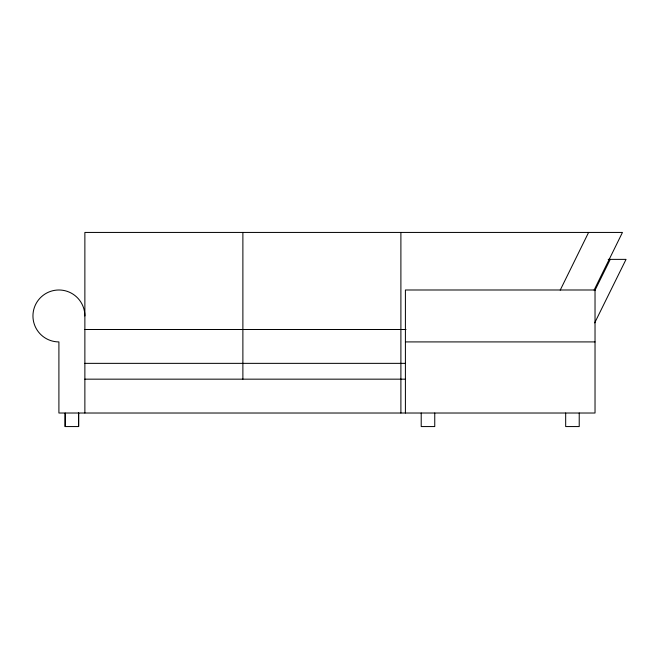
<?xml version="1.0" encoding="UTF-8"?>
<svg xmlns="http://www.w3.org/2000/svg" width="659" height="659" viewBox="0 0 659 659"><rect width="100%" height="100%" fill="white"/><g stroke="black" fill="none" stroke-linecap="round" stroke-linejoin="round"><path stroke-width="0.99" d="M560.216 290.125L588.594 232.438M594.08 290.125L622.45 232.438L84.871 232.438L84.871 413.02M594.797 290.66L610.25 259.374M594.698 322.869L626.05 259.374L608.199 259.374M84.871 329.5L406.043 329.5M405.409 341.914L595.028 341.914M84.871 363.356L405.409 363.356M84.871 379.164L405.409 379.164M65.175 426.562L65.175 413.02L65.126 426.562L78.652 426.562L78.652 413.02M579.22 413.02L579.22 426.562L565.677 426.562L565.677 413.02M434.751 413.02L434.751 426.562L421.208 426.562L421.208 413.02M405.409 413.02L405.409 289.993L595.028 289.993L595.028 413.02L58.906 413.02L58.906 341.914A25.956 25.956 0 0 1 32.95 315.958A25.956 25.956 0 0 1 58.906 289.993A25.956 25.956 0 0 1 84.871 315.958M400.894 232.438L400.894 413.02M242.883 232.438L242.883 379.164M78.602 413.02L78.602 426.562"/></g></svg>
